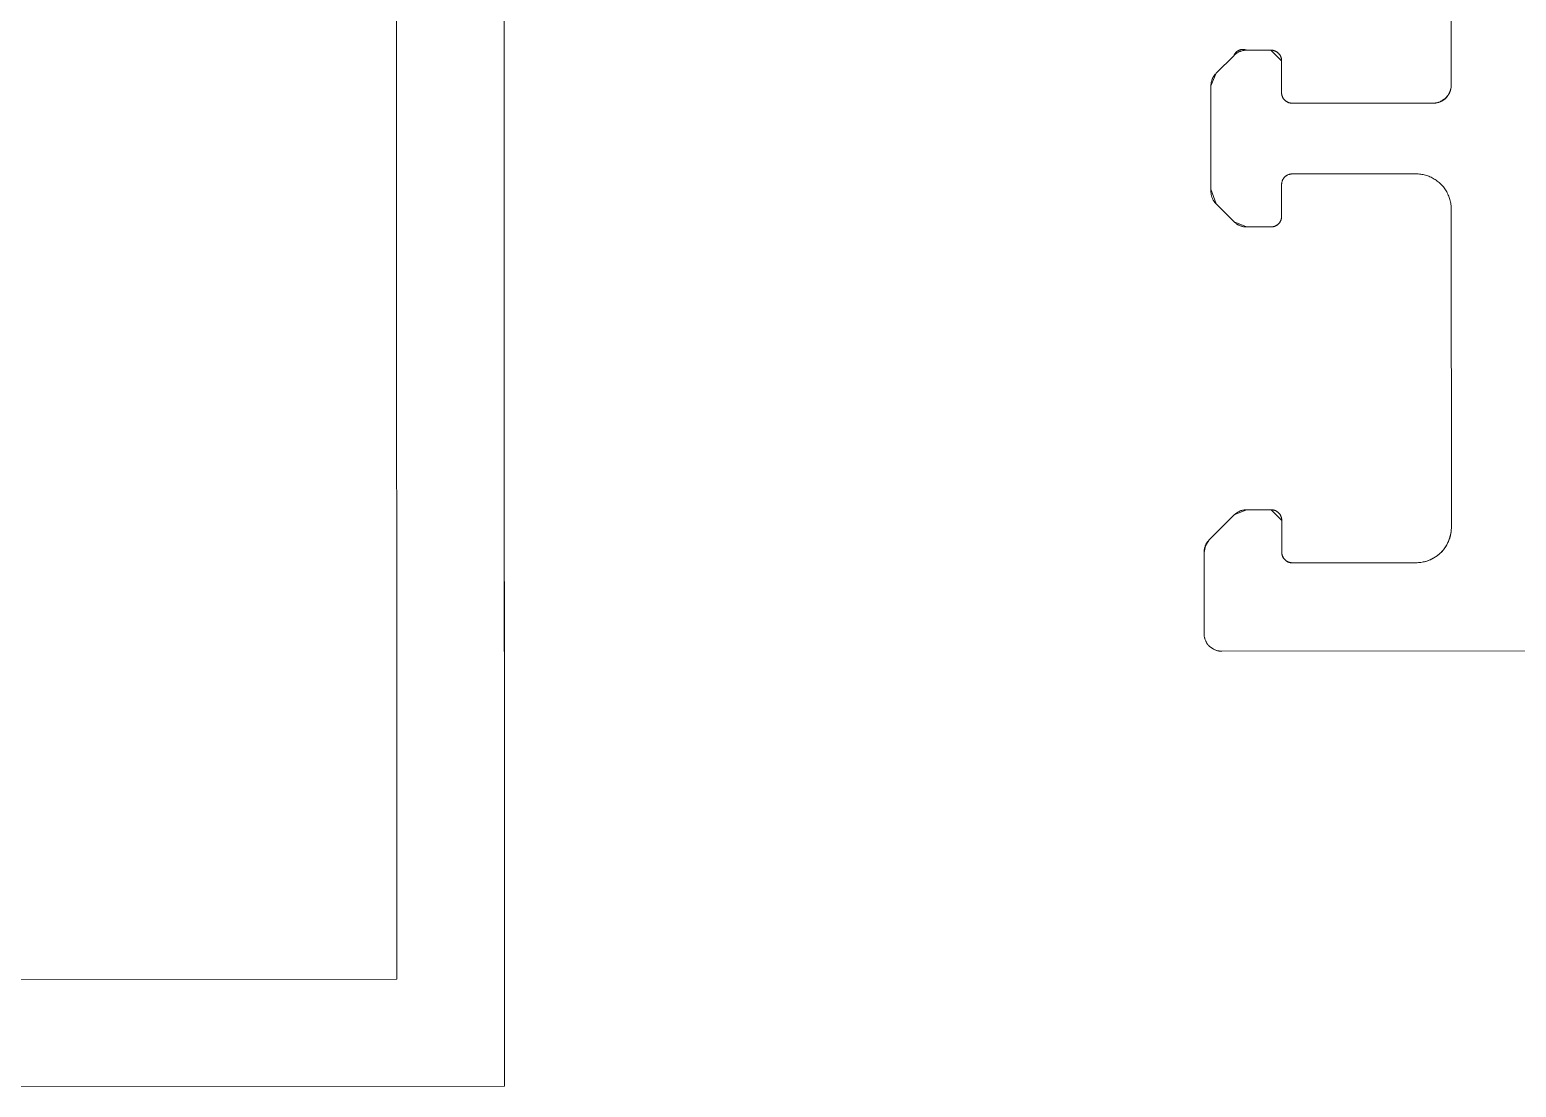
# Model space of a CAD drawing. Header units: metres. Extents: x 19 to 230, y -653 to -519.
# Drawn here: x 25.22162 to 25.26368, y -530.01188 to -529.98196 of the extents above; entities that cross this region are included whole.
import ezdxf

# ---------------------------------------------------------------- set-up
doc = ezdxf.new("R2010")
doc.units = ezdxf.units.M
doc.header["$LTSCALE"] = 0.0125
for name, color, linetype, lineweight in [('05Fenster', 171, 'Continuous', 15), ('Fenster', 65, 'Continuous', 5), ('Fenster2', 161, 'Continuous', 5), ('UProfil', 153, 'Continuous', 20)]:
    doc.layers.add(name, color=color, linetype=linetype, lineweight=lineweight)

# ---------------------------------------------------------------- blocks, each defined once
blk = doc.blocks.new('ElementFe seite')
at = {"layer": 'Fenster'}
blk.add_lwpolyline([(0, 187.7), (0, 111.7)], dxfattribs=at)
at = {"layer": 'Fenster2', "flags": 128}
for points in [[(19.8, 187.2), (19.8, 187.217), (19.801, 187.234), (19.803, 187.251), (19.805, 187.268), (19.807, 187.285), (19.81, 187.302), (19.814, 187.318), (19.819, 187.335), (19.823, 187.351), (19.829, 187.367), (19.835, 187.383), (19.841, 187.399), (19.848, 187.415), (19.856, 187.43), (19.864, 187.445), (19.873, 187.46), (19.882, 187.474), (19.892, 187.488), (19.902, 187.502), (19.912, 187.516), (19.923, 187.529), (19.935, 187.541), (19.946, 187.554), (19.959, 187.565), (19.971, 187.577), (19.984, 187.588), (19.998, 187.598), (20.012, 187.608), (20.026, 187.618), (20.04, 187.627), (20.055, 187.636), (20.07, 187.644), (20.085, 187.652), (20.101, 187.659), (20.117, 187.665), (20.133, 187.671), (20.149, 187.677), (20.165, 187.681), (20.182, 187.686), (20.198, 187.69), (20.215, 187.693), (20.232, 187.695), (20.249, 187.697), (20.266, 187.699), (20.283, 187.7), (20.3, 187.7)], [(19.8, 187.2), (19.8, 187.217), (19.801, 187.234), (19.803, 187.251), (19.805, 187.268), (19.807, 187.285), (19.81, 187.302), (19.814, 187.318), (19.819, 187.335), (19.823, 187.351), (19.829, 187.367), (19.835, 187.383), (19.841, 187.399), (19.848, 187.415), (19.856, 187.43), (19.864, 187.445), (19.873, 187.46), (19.882, 187.474), (19.892, 187.488), (19.902, 187.502), (19.912, 187.516), (19.923, 187.529), (19.935, 187.541), (19.946, 187.554), (19.959, 187.565), (19.971, 187.577), (19.984, 187.588), (19.998, 187.598), (20.012, 187.608), (20.026, 187.618), (20.04, 187.627), (20.055, 187.636), (20.07, 187.644), (20.085, 187.652), (20.101, 187.659), (20.117, 187.665), (20.133, 187.671), (20.149, 187.677), (20.165, 187.681), (20.182, 187.686), (20.198, 187.69), (20.215, 187.693), (20.232, 187.695), (20.249, 187.697), (20.266, 187.699), (20.283, 187.7), (20.3, 187.7)], [(20.3, 187.7), (63.3, 187.7)], [(19.8, 184.907), (19.8, 187.2)], [(19.8, 184.907), (19.8, 187.2)], [(22.372, 185.2), (22.362, 185.202), (22.351, 185.204), (22.34, 185.205), (22.33, 185.206), (22.319, 185.206), (22.308, 185.206), (22.298, 185.206), (22.287, 185.205), (22.276, 185.204), (22.266, 185.203), (22.255, 185.201), (22.245, 185.199), (22.234, 185.197), (22.224, 185.194), (22.214, 185.191), (22.204, 185.187), (22.194, 185.183), (22.184, 185.179), (22.174, 185.175), (22.165, 185.17), (22.155, 185.165), (22.146, 185.159), (22.137, 185.153), (22.128, 185.147), (22.12, 185.141), (22.111, 185.134), (22.103, 185.127), (22.096, 185.12), (22.088, 185.112), (22.081, 185.104), (22.074, 185.096), (22.067, 185.088), (22.06, 185.08), (22.054, 185.071), (22.048, 185.062), (22.043, 185.053), (22.037, 185.043), (22.032, 185.034), (22.028, 185.024), (22.024, 185.015), (22.02, 185.005), (22.016, 184.995), (22.013, 184.984), (22.01, 184.974), (22.007, 184.964), (22.005, 184.953), (22.004, 184.943), (22.002, 184.932), (22.001, 184.921), (22, 184.911), (22, 184.9)], [(22.3, 185.2), (22.29, 185.2), (22.28, 185.199), (22.269, 185.198), (22.259, 185.197), (22.249, 185.196), (22.239, 185.194), (22.229, 185.191), (22.219, 185.189), (22.209, 185.186), (22.2, 185.183), (22.19, 185.179), (22.18, 185.175), (22.171, 185.171), (22.162, 185.166), (22.153, 185.161), (22.144, 185.156), (22.135, 185.151), (22.127, 185.145), (22.119, 185.139), (22.111, 185.133), (22.103, 185.126), (22.095, 185.119), (22.088, 185.112), (22.081, 185.105), (22.074, 185.097), (22.067, 185.089), (22.061, 185.081), (22.055, 185.073), (22.049, 185.065), (22.044, 185.056), (22.039, 185.047), (22.034, 185.038), (22.029, 185.029), (22.025, 185.02), (22.021, 185.01), (22.017, 185), (22.014, 184.991), (22.011, 184.981), (22.009, 184.971), (22.006, 184.961), (22.004, 184.951), (22.003, 184.941), (22.002, 184.931), (22.001, 184.92), (22, 184.91), (22, 184.9)], [(25.8, 185.2), (22.3, 185.2)], [(25.8, 185.2), (22.372, 185.2)], [(26.8, 184.2), (26.799, 184.234), (26.798, 184.268), (26.795, 184.302), (26.791, 184.336), (26.786, 184.37), (26.779, 184.404), (26.772, 184.437), (26.763, 184.47), (26.753, 184.503), (26.742, 184.535), (26.731, 184.567), (26.717, 184.599), (26.703, 184.63), (26.688, 184.66), (26.672, 184.69), (26.655, 184.72), (26.636, 184.749), (26.617, 184.777), (26.597, 184.804), (26.576, 184.831), (26.554, 184.857), (26.531, 184.883), (26.507, 184.907), (26.483, 184.931), (26.457, 184.954), (26.431, 184.976), (26.404, 184.997), (26.377, 185.017), (26.349, 185.036), (26.32, 185.055), (26.29, 185.072), (26.26, 185.088), (26.23, 185.103), (26.199, 185.117), (26.167, 185.131), (26.135, 185.142), (26.103, 185.153), (26.07, 185.163), (26.037, 185.172), (26.004, 185.179), (25.97, 185.186), (25.936, 185.191), (25.902, 185.195), (25.868, 185.198), (25.834, 185.199), (25.8, 185.2)], [(26.237, 185.1), (26.206, 185.115), (26.174, 185.128), (26.141, 185.14), (26.108, 185.152), (26.075, 185.162), (26.041, 185.171), (26.007, 185.178), (25.973, 185.185), (25.939, 185.19), (25.904, 185.195), (25.87, 185.198), (25.835, 185.199), (25.8, 185.2)], [(26.396, 185.003), (26.237, 185.1)], [(19.838, 184.716), (19.8, 184.907)], [(19.946, 184.554), (19.935, 184.566), (19.923, 184.579), (19.912, 184.592), (19.902, 184.605), (19.892, 184.619), (19.882, 184.633), (19.873, 184.647), (19.864, 184.662), (19.856, 184.677), (19.848, 184.692), (19.841, 184.708), (19.835, 184.724), (19.829, 184.74), (19.823, 184.756), (19.819, 184.772), (19.814, 184.789), (19.81, 184.805), (19.807, 184.822), (19.805, 184.839), (19.803, 184.856), (19.801, 184.873), (19.8, 184.89), (19.8, 184.907)], [(19.946, 184.554), (19.838, 184.716)], [(22, 184.9), (22, 184)], [(22, 184.9), (22, 184)], [(26.535, 184.879), (26.396, 185.003)], [(26.648, 184.731), (26.535, 184.879)], [(26.731, 184.564), (26.648, 184.731)], [(20.654, 183.846), (19.946, 184.554)], [(20.654, 183.846), (19.946, 184.554)], [(26.783, 184.385), (26.731, 184.564)], [(26.8, 184.2), (26.783, 184.385)], [(21.007, 183.7), (20.654, 183.846)], [(21.007, 183.7), (20.99, 183.7), (20.973, 183.701), (20.956, 183.703), (20.939, 183.705), (20.922, 183.707), (20.905, 183.71), (20.889, 183.714), (20.872, 183.719), (20.856, 183.723), (20.84, 183.729), (20.824, 183.735), (20.808, 183.741), (20.792, 183.748), (20.777, 183.756), (20.762, 183.764), (20.747, 183.773), (20.733, 183.782), (20.719, 183.792), (20.705, 183.802), (20.692, 183.812), (20.679, 183.823), (20.666, 183.835), (20.654, 183.846)], [(22, 184), (21.7, 183.7)], [(22, 184), (22, 183.99), (21.999, 183.98), (21.998, 183.969), (21.997, 183.959), (21.996, 183.949), (21.994, 183.939), (21.991, 183.929), (21.989, 183.919), (21.986, 183.909), (21.983, 183.9), (21.979, 183.89), (21.975, 183.88), (21.971, 183.871), (21.966, 183.862), (21.961, 183.853), (21.956, 183.844), (21.951, 183.835), (21.945, 183.827), (21.939, 183.819), (21.933, 183.811), (21.926, 183.803), (21.919, 183.795), (21.912, 183.788), (21.905, 183.781), (21.897, 183.774), (21.889, 183.767), (21.881, 183.761), (21.873, 183.755), (21.865, 183.749), (21.856, 183.744), (21.847, 183.739), (21.838, 183.734), (21.829, 183.729), (21.82, 183.725), (21.81, 183.721), (21.8, 183.717), (21.791, 183.714), (21.781, 183.711), (21.771, 183.709), (21.761, 183.706), (21.751, 183.704), (21.741, 183.703), (21.731, 183.702), (21.72, 183.701), (21.71, 183.7), (21.7, 183.7)], [(26.8, 175.2), (26.8, 184.2)], [(26.8, 175.2), (26.8, 184.2)], [(21.7, 183.7), (21.007, 183.7)], [(21.7, 183.7), (21.007, 183.7)], [(20.146, 175.046), (20.654, 175.554)], [(20.146, 175.046), (20.654, 175.554)], [(20.654, 175.554), (21.007, 175.7)], [(20.654, 175.554), (20.666, 175.565), (20.679, 175.577), (20.692, 175.588), (20.705, 175.598), (20.719, 175.608), (20.733, 175.618), (20.747, 175.627), (20.762, 175.636), (20.777, 175.644), (20.792, 175.652), (20.808, 175.659), (20.824, 175.665), (20.84, 175.671), (20.856, 175.677), (20.872, 175.681), (20.889, 175.686), (20.905, 175.69), (20.922, 175.693), (20.939, 175.695), (20.956, 175.697), (20.973, 175.699), (20.99, 175.7), (21.007, 175.7)], [(21.007, 175.7), (21.77, 175.692)], [(21.007, 175.7), (21.7, 175.7)], [(21.7, 175.7), (21.71, 175.7), (21.72, 175.699), (21.731, 175.698), (21.741, 175.697), (21.751, 175.696), (21.761, 175.694), (21.771, 175.691), (21.781, 175.689), (21.791, 175.686), (21.8, 175.683), (21.81, 175.679), (21.82, 175.675), (21.829, 175.671), (21.838, 175.666), (21.847, 175.661), (21.856, 175.656), (21.865, 175.651), (21.873, 175.645), (21.881, 175.639), (21.889, 175.633), (21.897, 175.626), (21.905, 175.619), (21.912, 175.612), (21.919, 175.605), (21.926, 175.597), (21.933, 175.589), (21.939, 175.581), (21.945, 175.573), (21.951, 175.565), (21.956, 175.556), (21.961, 175.547), (21.966, 175.538), (21.971, 175.529), (21.975, 175.52), (21.979, 175.51), (21.983, 175.5), (21.986, 175.491), (21.989, 175.481), (21.991, 175.471), (21.994, 175.461), (21.996, 175.451), (21.997, 175.441), (21.998, 175.431), (21.999, 175.42), (22, 175.41), (22, 175.4)], [(21.77, 175.692), (21.78, 175.689), (21.79, 175.686), (21.799, 175.683), (21.809, 175.68), (21.818, 175.676), (21.828, 175.671), (21.837, 175.667), (21.846, 175.662), (21.855, 175.657), (21.864, 175.651), (21.872, 175.646), (21.881, 175.64), (21.889, 175.633), (21.896, 175.627), (21.904, 175.62), (21.912, 175.613), (21.919, 175.605), (21.926, 175.598), (21.932, 175.59), (21.939, 175.582), (21.945, 175.574), (21.951, 175.565), (21.956, 175.556), (21.961, 175.547), (21.966, 175.538), (21.971, 175.529), (21.975, 175.52), (21.979, 175.51), (21.983, 175.501), (21.986, 175.491), (21.989, 175.481), (21.991, 175.471), (21.994, 175.461), (21.996, 175.451), (21.997, 175.441), (21.998, 175.431), (21.999, 175.421), (22, 175.41), (22, 175.4)], [(20, 174.627), (20.146, 175.046)], [(20, 174.693), (20, 174.71), (20.001, 174.727), (20.003, 174.744), (20.005, 174.761), (20.007, 174.778), (20.01, 174.795), (20.014, 174.811), (20.019, 174.828), (20.023, 174.844), (20.029, 174.86), (20.035, 174.876), (20.041, 174.892), (20.048, 174.908), (20.056, 174.923), (20.064, 174.938), (20.073, 174.953), (20.082, 174.967), (20.092, 174.981), (20.102, 174.995), (20.112, 175.008), (20.123, 175.021), (20.135, 175.034), (20.146, 175.046)], [(22, 175.4), (22, 174.5)], [(22, 175.4), (22, 174.5)], [(25.8, 174.2), (25.834, 174.201), (25.868, 174.202), (25.902, 174.205), (25.936, 174.209), (25.97, 174.215), (26.003, 174.221), (26.037, 174.228), (26.07, 174.237), (26.103, 174.247), (26.135, 174.258), (26.167, 174.27), (26.198, 174.283), (26.229, 174.297), (26.26, 174.312), (26.29, 174.328), (26.32, 174.346), (26.348, 174.364), (26.377, 174.383), (26.404, 174.403), (26.431, 174.424), (26.457, 174.446), (26.483, 174.469), (26.507, 174.493), (26.531, 174.517), (26.554, 174.543), (26.576, 174.569), (26.597, 174.596), (26.617, 174.623), (26.636, 174.652), (26.654, 174.68), (26.672, 174.71), (26.688, 174.74), (26.703, 174.771), (26.717, 174.802), (26.73, 174.833), (26.742, 174.865), (26.753, 174.897), (26.763, 174.93), (26.772, 174.963), (26.779, 174.997), (26.785, 175.03), (26.791, 175.064), (26.795, 175.098), (26.798, 175.132), (26.799, 175.166), (26.8, 175.2)], [(25.8, 174.2), (25.834, 174.201), (25.868, 174.202), (25.902, 174.205), (25.936, 174.209), (25.97, 174.215), (26.003, 174.221), (26.037, 174.228), (26.07, 174.237), (26.103, 174.247), (26.135, 174.258), (26.167, 174.27), (26.198, 174.283), (26.229, 174.297), (26.26, 174.312), (26.29, 174.328), (26.32, 174.346), (26.348, 174.364), (26.377, 174.383), (26.404, 174.403), (26.431, 174.424), (26.457, 174.446), (26.483, 174.469), (26.507, 174.493), (26.531, 174.517), (26.554, 174.543), (26.576, 174.569), (26.597, 174.596), (26.617, 174.623), (26.636, 174.652), (26.654, 174.68), (26.672, 174.71), (26.688, 174.74), (26.703, 174.771), (26.717, 174.802), (26.73, 174.833), (26.742, 174.865), (26.753, 174.897), (26.763, 174.93), (26.772, 174.963), (26.779, 174.997), (26.785, 175.03), (26.791, 175.064), (26.795, 175.098), (26.798, 175.132), (26.799, 175.166), (26.8, 175.2)], [(20, 171.707), (20, 174.693)], [(20, 171.707), (20, 174.627)], [(22, 174.5), (22, 174.49), (22.001, 174.48), (22.002, 174.469), (22.003, 174.459), (22.004, 174.449), (22.006, 174.439), (22.009, 174.429), (22.011, 174.419), (22.014, 174.409), (22.017, 174.4), (22.021, 174.39), (22.025, 174.38), (22.029, 174.371), (22.034, 174.362), (22.039, 174.353), (22.044, 174.344), (22.049, 174.335), (22.055, 174.327), (22.061, 174.319), (22.067, 174.311), (22.074, 174.303), (22.081, 174.295), (22.088, 174.288), (22.095, 174.281), (22.103, 174.274), (22.111, 174.267), (22.119, 174.261), (22.127, 174.255), (22.135, 174.249), (22.144, 174.244), (22.153, 174.239), (22.162, 174.234), (22.171, 174.229), (22.18, 174.225), (22.19, 174.221), (22.2, 174.217), (22.209, 174.214), (22.219, 174.211), (22.229, 174.209), (22.239, 174.206), (22.249, 174.204), (22.259, 174.203), (22.269, 174.202), (22.28, 174.201), (22.29, 174.2), (22.3, 174.2)], [(22, 174.5), (22, 174.49), (22.001, 174.48), (22.002, 174.469), (22.003, 174.459), (22.004, 174.449), (22.006, 174.439), (22.009, 174.429), (22.011, 174.419), (22.014, 174.409), (22.017, 174.4), (22.021, 174.39), (22.025, 174.38), (22.029, 174.371), (22.034, 174.362), (22.039, 174.353), (22.044, 174.344), (22.049, 174.335), (22.055, 174.327), (22.061, 174.319), (22.067, 174.311), (22.074, 174.303), (22.081, 174.295), (22.088, 174.288), (22.095, 174.281), (22.103, 174.274), (22.111, 174.267), (22.119, 174.261), (22.127, 174.255), (22.135, 174.249), (22.144, 174.244), (22.153, 174.239), (22.162, 174.234), (22.171, 174.229), (22.18, 174.225), (22.19, 174.221), (22.2, 174.217), (22.209, 174.214), (22.219, 174.211), (22.229, 174.209), (22.239, 174.206), (22.249, 174.204), (22.259, 174.203), (22.269, 174.202), (22.28, 174.201), (22.29, 174.2), (22.3, 174.2)], [(22.3, 174.2), (25.8, 174.2)], [(22.3, 174.2), (25.8, 174.2)], [(22.3, 172.2), (22.29, 172.2), (22.28, 172.199), (22.269, 172.198), (22.259, 172.197), (22.249, 172.196), (22.239, 172.194), (22.229, 172.191), (22.219, 172.189), (22.209, 172.186), (22.2, 172.183), (22.19, 172.179), (22.18, 172.175), (22.171, 172.171), (22.162, 172.166), (22.153, 172.161), (22.144, 172.156), (22.135, 172.151), (22.127, 172.145), (22.119, 172.139), (22.111, 172.133), (22.103, 172.126), (22.095, 172.119), (22.088, 172.112), (22.081, 172.105), (22.074, 172.097), (22.067, 172.089), (22.061, 172.081), (22.055, 172.073), (22.049, 172.065), (22.044, 172.056), (22.039, 172.047), (22.034, 172.038), (22.029, 172.029), (22.025, 172.02), (22.021, 172.01), (22.017, 172), (22.014, 171.991), (22.011, 171.981), (22.009, 171.971), (22.006, 171.961), (22.004, 171.951), (22.003, 171.941), (22.002, 171.931), (22.001, 171.92), (22, 171.91), (22, 171.9)], [(22.3, 172.2), (22.29, 172.2), (22.28, 172.199), (22.269, 172.198), (22.259, 172.197), (22.249, 172.196), (22.239, 172.194), (22.229, 172.191), (22.219, 172.189), (22.209, 172.186), (22.2, 172.183), (22.19, 172.179), (22.18, 172.175), (22.171, 172.171), (22.162, 172.166), (22.153, 172.161), (22.144, 172.156), (22.135, 172.151), (22.127, 172.145), (22.119, 172.139), (22.111, 172.133), (22.103, 172.126), (22.095, 172.119), (22.088, 172.112), (22.081, 172.105), (22.074, 172.097), (22.067, 172.089), (22.061, 172.081), (22.055, 172.073), (22.049, 172.065), (22.044, 172.056), (22.039, 172.047), (22.034, 172.038), (22.029, 172.029), (22.025, 172.02), (22.021, 172.01), (22.017, 172), (22.014, 171.991), (22.011, 171.981), (22.009, 171.971), (22.006, 171.961), (22.004, 171.951), (22.003, 171.941), (22.002, 171.931), (22.001, 171.92), (22, 171.91), (22, 171.9)], [(26.3, 172.2), (22.3, 172.2)], [(26.3, 172.2), (22.3, 172.2)], [(26.8, 171.7), (26.799, 171.718), (26.797, 171.736), (26.795, 171.754), (26.792, 171.772), (26.788, 171.789), (26.784, 171.807), (26.779, 171.824), (26.774, 171.841), (26.768, 171.859), (26.761, 171.875), (26.754, 171.892), (26.746, 171.908), (26.738, 171.924), (26.729, 171.94), (26.72, 171.955), (26.71, 171.971), (26.7, 171.985), (26.689, 172), (26.677, 172.014), (26.666, 172.027), (26.653, 172.04), (26.64, 172.053), (26.627, 172.066), (26.614, 172.077), (26.6, 172.089), (26.585, 172.1), (26.571, 172.11), (26.555, 172.12), (26.54, 172.129), (26.524, 172.138), (26.508, 172.146), (26.492, 172.154), (26.475, 172.161), (26.459, 172.168), (26.441, 172.174), (26.424, 172.179), (26.407, 172.184), (26.389, 172.188), (26.372, 172.192), (26.354, 172.195), (26.336, 172.197), (26.318, 172.199), (26.3, 172.2)], [(26.8, 171.7), (26.8, 171.717), (26.799, 171.734), (26.797, 171.751), (26.795, 171.768), (26.793, 171.785), (26.79, 171.802), (26.786, 171.818), (26.781, 171.835), (26.777, 171.851), (26.771, 171.867), (26.765, 171.883), (26.759, 171.899), (26.752, 171.915), (26.744, 171.93), (26.736, 171.945), (26.727, 171.96), (26.718, 171.974), (26.708, 171.988), (26.698, 172.002), (26.688, 172.016), (26.677, 172.029), (26.665, 172.041), (26.654, 172.054), (26.641, 172.065), (26.629, 172.077), (26.616, 172.088), (26.602, 172.098), (26.588, 172.108), (26.574, 172.118), (26.56, 172.127), (26.545, 172.136), (26.53, 172.144), (26.515, 172.152), (26.499, 172.159), (26.483, 172.165), (26.467, 172.171), (26.451, 172.177), (26.435, 172.181), (26.418, 172.186), (26.402, 172.19), (26.385, 172.193), (26.368, 172.195), (26.351, 172.197), (26.334, 172.199), (26.317, 172.2), (26.3, 172.2)], [(20.146, 171.354), (20, 171.707)], [(20.146, 171.354), (20.135, 171.366), (20.123, 171.379), (20.112, 171.392), (20.102, 171.405), (20.092, 171.419), (20.082, 171.433), (20.073, 171.447), (20.064, 171.462), (20.056, 171.477), (20.048, 171.492), (20.041, 171.508), (20.035, 171.524), (20.029, 171.54), (20.023, 171.556), (20.019, 171.572), (20.014, 171.589), (20.01, 171.605), (20.007, 171.622), (20.005, 171.639), (20.003, 171.656), (20.001, 171.673), (20, 171.69), (20, 171.707)], [(22, 171.9), (22, 171)], [(22, 171.9), (22, 171)], [(26.8, 161.539), (26.8, 171.7)], [(26.8, 127.7), (26.8, 171.7)], [(20.654, 170.846), (20.146, 171.354)], [(20.654, 170.846), (20.146, 171.354)], [(21.007, 170.7), (20.998, 170.697), (20.989, 170.693), (20.98, 170.691), (20.971, 170.688), (20.962, 170.686), (20.953, 170.684), (20.944, 170.682), (20.934, 170.681), (20.925, 170.68), (20.915, 170.68), (20.906, 170.679), (20.896, 170.679), (20.887, 170.68), (20.878, 170.681), (20.868, 170.682), (20.859, 170.683), (20.85, 170.685), (20.84, 170.687), (20.831, 170.689), (20.822, 170.692), (20.813, 170.695), (20.804, 170.698), (20.796, 170.702), (20.787, 170.706), (20.779, 170.71), (20.77, 170.714), (20.762, 170.719), (20.754, 170.724), (20.746, 170.73), (20.739, 170.735), (20.731, 170.741), (20.724, 170.747), (20.717, 170.754), (20.711, 170.76), (20.704, 170.767), (20.698, 170.774), (20.692, 170.782), (20.686, 170.789), (20.681, 170.797), (20.675, 170.805), (20.67, 170.813), (20.666, 170.821), (20.661, 170.829), (20.657, 170.838), (20.654, 170.846)], [(21.007, 170.7), (20.99, 170.7), (20.973, 170.701), (20.956, 170.703), (20.939, 170.705), (20.922, 170.707), (20.905, 170.71), (20.889, 170.714), (20.872, 170.719), (20.856, 170.723), (20.84, 170.729), (20.824, 170.735), (20.808, 170.741), (20.792, 170.748), (20.777, 170.756), (20.762, 170.764), (20.747, 170.773), (20.733, 170.782), (20.719, 170.792), (20.705, 170.802), (20.692, 170.812), (20.679, 170.823), (20.666, 170.835), (20.654, 170.846)], [(22, 171), (21.7, 170.7)], [(22, 171), (22, 170.99), (21.999, 170.98), (21.998, 170.969), (21.997, 170.959), (21.996, 170.949), (21.994, 170.939), (21.991, 170.929), (21.989, 170.919), (21.986, 170.909), (21.983, 170.9), (21.979, 170.89), (21.975, 170.88), (21.971, 170.871), (21.966, 170.862), (21.961, 170.853), (21.956, 170.844), (21.951, 170.835), (21.945, 170.827), (21.939, 170.819), (21.933, 170.811), (21.926, 170.803), (21.919, 170.795), (21.912, 170.788), (21.905, 170.781), (21.897, 170.774), (21.889, 170.767), (21.881, 170.761), (21.873, 170.755), (21.865, 170.749), (21.856, 170.744), (21.847, 170.739), (21.838, 170.734), (21.829, 170.729), (21.82, 170.725), (21.81, 170.721), (21.8, 170.717), (21.791, 170.714), (21.781, 170.711), (21.771, 170.709), (21.761, 170.706), (21.751, 170.704), (21.741, 170.703), (21.731, 170.702), (21.72, 170.701), (21.71, 170.7), (21.7, 170.7)], [(21.7, 170.7), (21.007, 170.7)], [(21.7, 170.7), (21.007, 170.7)]]:
    blk.add_lwpolyline(points, dxfattribs=at)
at = {"layer": 'UProfil'}
blk.add_lwpolyline([(-80.042, 200), (-80.042, 196.968), (-3.042, 196.968), (-3.042, 3.034), (-80.042, 3.034), (-80.042, 0), (0, 0), (0, 200)], close=True, dxfattribs=at)

msp = doc.modelspace()

# ---------------------------------------------------------------- block references
at = {"layer": '05Fenster', "xscale": -0.001, "yscale": 0.0009999999999999998, "zscale": 0.001, "rotation": 180.0199990807646}
msp.add_blockref('ElementFe seite', (25.234982, -529.811847), dxfattribs=at)

doc.saveas('drawing.dxf')
